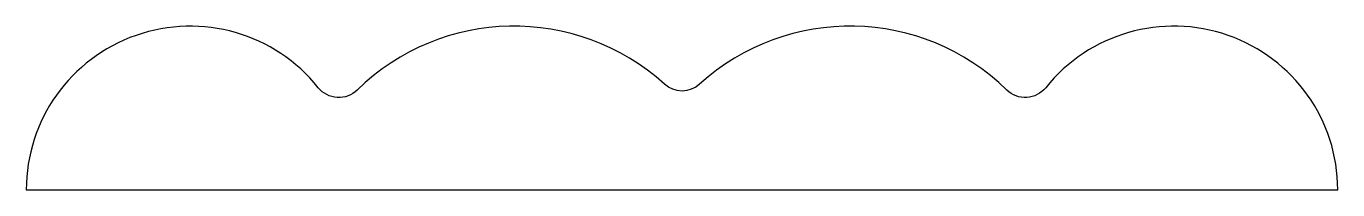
# Model space of a CAD drawing. Extents: x 166.4 to 186.4, y 229 to 231.5.
import ezdxf

# ---------------------------------------------------------------- set-up
doc = ezdxf.new("R2010")
doc.units = 0
doc.layers.get('0').update_dxf_attribs({"linetype": 'CONTINUOUS'})

msp = doc.modelspace()

# ---------------------------------------------------------------- linework, layer by layer
msp.add_lwpolyline([(186.424, 228.957, 0.709333), (181.97, 230.517, -0.444417), (181.377, 230.481, 0.397522), (176.693, 230.57, -0.386554), (176.155, 230.57, 0.397555), (171.471, 230.48, -0.444491), (170.878, 230.516, 0.709384), (166.424, 228.957)], format="xyb", close=True)

doc.saveas('drawing.dxf')
